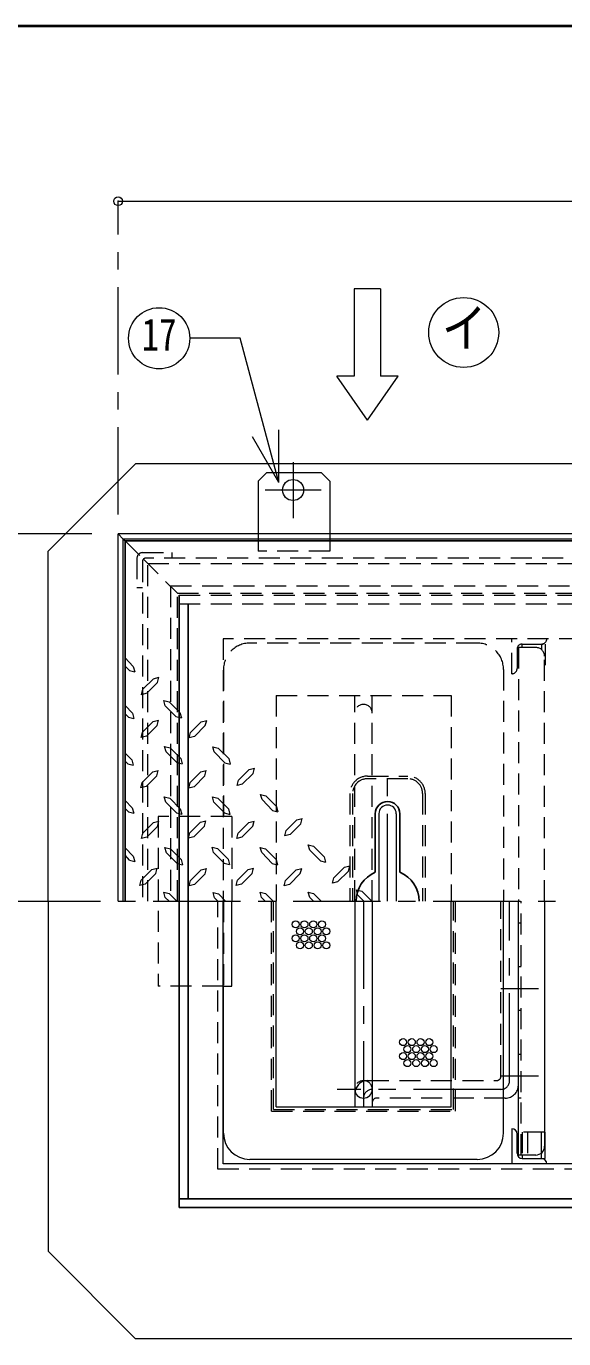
# Model space of a CAD drawing. Units: millimetres at full size, sheet at 1:10; details may follow other scales. Extents: x -2126 to 1924, y -1326 to 1484.
# Drawn here: x -1664 to -1357, y 734 to 1484 of the extents above; entities that cross this region are included whole.
import ezdxf
from ezdxf.enums import TextEntityAlignment as Align

# ---------------------------------------------------------------- set-up
doc = ezdxf.new("R2010")
doc.units = ezdxf.units.MM
doc.header["$LTSCALE"] = 10
doc.header["$PDMODE"] = 32
doc.header["$PDSIZE"] = 5
doc.linetypes.add('CHAIN1', pattern=[8, 5, -1, 1, -1])
doc.linetypes.add('DASHED1', pattern=[1.8, 1.2, -0.6])
doc.layers.add('0-6_補助線', color=4, linetype='Continuous', lineweight=9)
doc.styles.add('ＭＳ ゴシック', font='')
doc.styles.get('ＭＳ ゴシック').set_extended_font_data('MS Gothic')

msp = doc.modelspace()

# ---------------------------------------------------------------- linework, layer by layer
at = {"layer": '0-6_補助線', "color": 1, "lineweight": 40}
msp.add_line((1923.78, 1484.05), (-2126.22, 1484.05), dxfattribs=at)
at = {"layer": '0-6_補助線', "linetype": 'CHAIN1'}
for p, q in [((-1611.22, 1205.05), (-1611.22, 1384.05)), ((-1511.22, 1235.05), (-1511.22, 1203.05)), ((-1495.22, 1219.05), (-1527.22, 1219.05)), ((-1626.22, 1194.05), (-1991.22, 1194.05)), ((-1457.22, 984.05), (-1457.22, 1061.05)), ((-1991.22, 984.05), (-531.22, 984.05)), ((-1470.97, 984.05), (-1470.97, 866.55)), ((-1387.47, 881.55), (-1387.47, 984.05)), ((-1370.97, 934.05), (-1392.47, 934.05)), ((-1370.97, 884.05), (-1392.47, 884.05)), ((-1392.47, 876.55), (-1485.97, 876.55))]:
    msp.add_line(p, q, dxfattribs=at)
at = {"layer": '0-6_補助線'}
for p, q in [((-1611.22, 1384.05), (-891.22, 1384.05)), ((-1651.22, 1184.05), (-1601.22, 1234.05)), ((-901.22, 1234.05), (-1601.22, 1234.05)), ((-1526.22, 1229.05), (-1531.22, 1224.05)), ((-1531.22, 1224.05), (-1531.22, 1194.05)), ((-1526.22, 1229.05), (-1495.22, 1229.05)), ((-1490.22, 1224.05), (-1495.22, 1229.05)), ((-1490.22, 1224.05), (-1490.22, 1194.05)), ((-1608.22, 1191.05), (-1607.22, 1190.05)), ((-1651.22, 984.05), (-1651.22, 1184.05)), ((-1602.54, 1118.27), (-1607.22, 1123.14)), ((-1604.76, 1115.96), (-1607.22, 1118.42)), ((-1602.54, 1118.27), (-1601.67, 1115.19)), ((-1604.76, 1115.96), (-1601.67, 1115.19)), ((-1591.06, 1111.24), (-1597.04, 1105.16)), ((-1591.06, 1111.24), (-1587.98, 1112.1)), ((-1588.75, 1109.02), (-1587.98, 1112.1)), ((-1588.75, 1109.02), (-1594.82, 1102.94)), ((-1603.02, 1091.56), (-1607.22, 1095.93)), ((-1585.09, 1098.8), (-1582, 1097.93)), ((-1584.22, 1095.71), (-1585.09, 1098.8)), ((-1578.14, 1089.64), (-1584.22, 1095.71)), ((-1575.92, 1091.95), (-1582, 1097.93)), ((-1605.24, 1089.25), (-1607.22, 1091.23)), ((-1605.24, 1089.25), (-1602.15, 1088.48)), ((-1603.02, 1091.56), (-1602.15, 1088.48)), ((-1591.16, 1086.74), (-1588.07, 1087.51)), ((-1588.85, 1084.52), (-1588.07, 1087.51)), ((-1578.14, 1089.64), (-1575.06, 1088.86)), ((-1575.92, 1091.95), (-1575.06, 1088.86)), ((-1591.16, 1086.74), (-1597.24, 1080.67)), ((-1563.68, 1086.65), (-1569.75, 1080.57)), ((-1563.68, 1086.65), (-1560.59, 1087.42)), ((-1561.36, 1084.43), (-1560.59, 1087.42)), ((-1603.41, 1064.85), (-1607.22, 1068.66)), ((-1584.6, 1072.47), (-1581.52, 1071.7)), ((-1583.74, 1069.48), (-1584.6, 1072.47)), ((-1577.66, 1063.31), (-1583.74, 1069.48)), ((-1575.44, 1065.62), (-1581.52, 1071.7)), ((-1575.44, 1065.62), (-1574.67, 1062.54)), ((-1557.12, 1072.37), (-1554.04, 1071.6)), ((-1556.25, 1069.39), (-1557.12, 1072.37)), ((-1550.18, 1063.21), (-1556.25, 1069.39)), ((-1547.96, 1065.53), (-1554.04, 1071.6)), ((-1547.96, 1065.53), (-1547.19, 1062.44)), ((-1605.72, 1062.54), (-1607.22, 1064.03)), ((-1605.72, 1062.54), (-1602.64, 1061.77)), ((-1603.41, 1064.85), (-1602.64, 1061.77)), ((-1591.35, 1058.01), (-1597.43, 1051.93)), ((-1591.35, 1058.01), (-1588.27, 1058.78)), ((-1589.04, 1055.79), (-1588.27, 1058.78)), ((-1577.66, 1063.31), (-1574.67, 1062.54)), ((-1563.87, 1057.91), (-1569.95, 1051.84)), ((-1563.87, 1057.91), (-1560.79, 1058.68)), ((-1561.56, 1055.69), (-1560.79, 1058.68)), ((-1550.18, 1063.21), (-1547.19, 1062.44)), ((-1536.39, 1059.36), (-1542.46, 1053.28)), ((-1536.39, 1059.36), (-1533.3, 1060.13)), ((-1534.07, 1057.14), (-1533.3, 1060.13)), ((-1584.8, 1043.74), (-1581.71, 1042.96)), ((-1583.93, 1040.75), (-1584.8, 1043.74)), ((-1575.64, 1036.89), (-1581.71, 1042.96)), ((-1557.31, 1043.64), (-1554.23, 1042.87)), ((-1556.45, 1040.65), (-1557.31, 1043.64)), ((-1548.15, 1036.79), (-1554.23, 1042.87)), ((-1529.83, 1045.09), (-1526.75, 1044.31)), ((-1528.96, 1042.1), (-1529.83, 1045.09)), ((-1520.67, 1038.24), (-1526.75, 1044.31)), ((-1603.12, 1037.47), (-1607.22, 1041.57)), ((-1605.34, 1035.15), (-1607.22, 1037.03)), ((-1605.34, 1035.15), (-1602.25, 1034.38)), ((-1603.12, 1037.47), (-1602.25, 1034.38)), ((-1577.85, 1034.57), (-1583.93, 1040.75)), ((-1575.64, 1036.89), (-1574.86, 1033.8)), ((-1550.37, 1034.48), (-1556.45, 1040.65)), ((-1548.15, 1036.79), (-1547.38, 1033.71)), ((-1522.89, 1035.92), (-1528.96, 1042.1)), ((-1522.89, 1035.92), (-1519.9, 1035.15)), ((-1520.67, 1038.24), (-1519.9, 1035.15)), ((-1590.97, 1028.98), (-1597.04, 1022.91)), ((-1590.97, 1028.98), (-1587.88, 1029.75)), ((-1588.65, 1026.76), (-1587.88, 1029.75)), ((-1577.85, 1034.57), (-1574.86, 1033.8)), ((-1564.06, 1029.17), (-1570.14, 1023.1)), ((-1564.06, 1029.17), (-1560.98, 1029.95)), ((-1561.75, 1026.96), (-1560.98, 1029.95)), ((-1550.37, 1034.48), (-1547.38, 1033.71)), ((-1536.58, 1029.08), (-1542.66, 1023)), ((-1536.58, 1029.08), (-1533.5, 1029.85)), ((-1534.27, 1026.86), (-1533.5, 1029.85)), ((-1509.1, 1030.52), (-1515.17, 1024.45)), ((-1509.1, 1030.52), (-1506.01, 1031.3)), ((-1506.79, 1028.31), (-1506.01, 1031.3)), ((-1602.54, 1009.89), (-1607.22, 1014.57)), ((-1584.41, 1014.71), (-1581.32, 1013.94)), ((-1583.54, 1011.72), (-1584.41, 1014.71)), ((-1575.25, 1007.86), (-1581.32, 1013.94)), ((-1557.51, 1014.9), (-1554.42, 1014.13)), ((-1556.64, 1011.91), (-1557.51, 1014.9)), ((-1548.35, 1008.06), (-1554.42, 1014.13)), ((-1530.02, 1014.81), (-1526.94, 1014.04)), ((-1529.16, 1011.82), (-1530.02, 1014.81)), ((-1520.86, 1007.96), (-1526.94, 1014.04)), ((-1502.54, 1016.25), (-1499.46, 1015.48)), ((-1501.67, 1013.26), (-1502.54, 1016.25)), ((-1495.6, 1007.09), (-1501.67, 1013.26)), ((-1493.38, 1009.41), (-1499.46, 1015.48)), ((-1604.76, 1007.57), (-1607.22, 1010.38)), ((-1604.76, 1007.57), (-1601.67, 1006.8)), ((-1602.54, 1009.89), (-1601.67, 1006.8)), ((-1577.47, 1005.55), (-1583.54, 1011.72)), ((-1577.47, 1005.55), (-1574.48, 1004.78)), ((-1575.25, 1007.86), (-1574.48, 1004.78)), ((-1550.56, 1005.74), (-1556.64, 1011.91)), ((-1550.56, 1005.74), (-1547.57, 1004.97)), ((-1548.35, 1008.06), (-1547.57, 1004.97)), ((-1523.08, 1005.65), (-1529.16, 1011.82)), ((-1523.08, 1005.65), (-1520.09, 1004.87)), ((-1520.86, 1007.96), (-1520.09, 1004.87)), ((-1495.6, 1007.09), (-1492.61, 1006.32)), ((-1493.38, 1009.41), (-1492.61, 1006.32)), ((-1591.93, 1002.17), (-1598.01, 996.1)), ((-1591.93, 1002.17), (-1588.85, 1002.95)), ((-1589.62, 999.96), (-1588.85, 1002.95)), ((-1563.77, 1001.98), (-1569.85, 995.91)), ((-1563.77, 1001.98), (-1560.69, 1002.75)), ((-1561.46, 999.76), (-1560.69, 1002.75)), ((-1536.87, 1002.17), (-1542.95, 996.1)), ((-1536.87, 1002.17), (-1533.79, 1002.95)), ((-1534.56, 999.96), (-1533.79, 1002.95)), ((-1509.39, 1002.08), (-1515.46, 996)), ((-1509.39, 1002.08), (-1506.3, 1002.85)), ((-1507.07, 999.86), (-1506.3, 1002.85)), ((-1481.91, 1003.52), (-1487.98, 997.45)), ((-1481.91, 1003.52), (-1478.82, 1004.3)), ((-1479.59, 1001.31), (-1478.82, 1004.3)), ((-1585.09, 989.25), (-1582, 988.39)), ((-1584.22, 986.17), (-1585.09, 989.25)), ((-1582.1, 984.05), (-1584.22, 986.17)), ((-1577.66, 984.05), (-1582, 988.39)), ((-1556.93, 989.06), (-1553.84, 988.29)), ((-1556.16, 986.07), (-1556.93, 989.06)), ((-1554.13, 984.05), (-1556.16, 986.07)), ((-1549.76, 984.05), (-1553.84, 988.29)), ((-1530.02, 989.25), (-1526.94, 988.39)), ((-1529.25, 986.17), (-1530.02, 989.25)), ((-1527.13, 984.05), (-1529.25, 986.17)), ((-1522.6, 984.05), (-1526.94, 988.39)), ((-1520.97, 866.55), (-1520.97, 984.05)), ((-1502.54, 989.16), (-1499.46, 988.39)), ((-1501.67, 986.17), (-1502.54, 989.16)), ((-1499.55, 984.05), (-1501.67, 986.17)), ((-1495.12, 984.05), (-1499.46, 988.39)), ((-1466.15, 984.05), (-1471.97, 989.74)), ((-1420.97, 866.55), (-1420.97, 984.05)), ((-1390.97, 851.55), (-1390.97, 984.05)), ((-1550.97, 851.55), (-1550.97, 935.55)), ((-1475.97, 876.55), (-1475.97, 866.55)), ((-1465.97, 876.55), (-1465.97, 866.55)), ((-1520.97, 866.55), (-1420.97, 866.55)), ((-1405.97, 836.55), (-1535.97, 836.55)), ((-1380.22, 839.05), (-1380.22, 837.05))]:
    msp.add_line(p, q, dxfattribs=at)
at = {"layer": '0-6_補助線', "color": 7, "lineweight": 18}
for p, q in [((-1461.22, 1334.05), (-1476.22, 1334.05)), ((-1461.22, 1334.05), (-1461.22, 1284.05)), ((-1541.39, 1305.74), (-1570.24, 1305.74)), ((-1519.33, 1223.42), (-1541.39, 1305.74)), ((-1468.72, 1259.05), (-1486.22, 1284.05)), ((-1468.72, 1259.05), (-1451.22, 1284.05)), ((-1451.22, 1284.05), (-1461.22, 1284.05)), ((-1519.33, 1223.42), (-1519.33, 1253.42)), ((-1519.33, 1223.42), (-1534.33, 1249.4)), ((-891.22, 1194.05), (-1611.22, 1194.05)), ((-1611.22, 1194.05), (-1608.22, 1191.05)), ((-1611.22, 984.05), (-1611.22, 1194.05)), ((-894.22, 1191.05), (-1608.22, 1191.05)), ((-1608.22, 984.05), (-1608.22, 1191.05)), ((-1462.22, 1034.05), (-1462.22, 984.05)), ((-1452.22, 1034.05), (-1452.22, 984.05)), ((-1651.22, 984.05), (-1651.22, 784.05)), ((-1546.22, 935.55), (-1546.22, 984.05)), ((-1475.97, 984.05), (-1475.97, 876.55)), ((-1465.97, 984.05), (-1465.97, 876.55)), ((-1382.47, 839.05), (-1382.47, 984.05)), ((-1367.47, 984.05), (-1367.47, 844.05)), ((-1551.22, 935.55), (-1546.22, 935.55)), ((-1386.22, 854.05), (-1386.22, 834.05)), ((-1383.22, 840.05), (-1383.22, 851.05)), ((-1367.47, 852.05), (-1367.09, 852.05)), ((-1367.09, 837.05), (-1367.09, 852.05)), ((-1369.22, 837.05), (-1369.22, 840.25)), ((-1372.47, 839.05), (-1382.47, 839.05)), ((-1380.22, 837.05), (-1367.09, 837.05)), ((-1651.22, 784.05), (-1601.22, 734.05)), ((-901.22, 734.05), (-1601.22, 734.05))]:
    msp.add_line(p, q, dxfattribs=at)
at = {"layer": '0-6_補助線', "linetype": 'DASHED1'}
for p, q in [((-1531.22, 1194.05), (-1531.22, 1184.05)), ((-1490.22, 1194.05), (-1490.22, 1184.05)), ((-1607.22, 1190.05), (-1596.75, 1179.58)), ((-1600.42, 1180.05), (-1600.42, 1163.25)), ((-1597.22, 1183.25), (-1580.42, 1183.25)), ((-1580.42, 1183.25), (-1580.42, 1180.05)), ((-1490.22, 1184.05), (-1531.22, 1184.05)), ((-1594.22, 1177.05), (-908.22, 1177.05)), ((-1594.22, 984.05), (-1594.22, 1177.05)), ((-1600.42, 1163.25), (-1597.22, 1163.25)), ((-921.22, 1164.05), (-1581.22, 1164.05)), ((-1581.22, 1164.05), (-1581.22, 984.05)), ((-1576.22, 1159.05), (-926.22, 1159.05)), ((-1576.22, 1154.05), (-926.22, 1154.05)), ((-951.22, 1134.05), (-1551.22, 1134.05)), ((-1551.22, 1134.05), (-1551.22, 984.05)), ((-1386.22, 1114.05), (-1386.22, 1134.05)), ((-1405.97, 1131.55), (-1535.97, 1131.55)), ((-1383.22, 1128.05), (-1383.22, 1117.05)), ((-1382.47, 1129.05), (-1382.47, 984.05)), ((-1372.47, 1129.05), (-1382.47, 1129.05)), ((-1380.22, 1129.05), (-1380.22, 1131.05)), ((-1369.22, 1131.05), (-1369.22, 1127.85)), ((-1367.47, 984.05), (-1367.47, 1124.05)), ((-1550.97, 1116.55), (-1550.97, 1032.55)), ((-1390.97, 1116.55), (-1390.97, 984.05)), ((-1520.97, 1101.55), (-1520.97, 984.05)), ((-1520.97, 1101.55), (-1420.97, 1101.55)), ((-1475.97, 984.05), (-1475.97, 1101.55)), ((-1465.97, 984.05), (-1465.97, 1101.55)), ((-1420.97, 1101.55), (-1420.97, 984.05)), ((-1546.22, 1032.55), (-1588.22, 1032.55)), ((-1588.22, 1032.55), (-1588.22, 935.55)), ((-1546.22, 1032.55), (-1546.22, 984.05)), ((-1554.22, 831.05), (-1554.22, 984.05)), ((-1550.97, 984.05), (-1550.97, 935.55)), ((-1523.47, 864.05), (-1523.47, 984.05)), ((-1522.47, 865.05), (-1522.47, 984.05)), ((-1419.47, 865.05), (-1419.47, 984.05)), ((-1418.47, 864.05), (-1418.47, 984.05)), ((-1392.47, 884.05), (-1392.47, 984.05)), ((-1380.97, 839.05), (-1380.97, 984.05)), ((-1380.97, 971.55), (-1382.47, 971.55)), ((-1380.97, 946.55), (-1382.47, 946.55)), ((-1551.22, 935.55), (-1588.22, 935.55)), ((-1380.97, 921.55), (-1382.47, 921.55)), ((-1380.97, 896.55), (-1382.47, 896.55)), ((-1468.47, 881.55), (-1394.97, 881.55)), ((-1389.97, 871.55), (-1463.47, 871.55)), ((-1380.97, 871.55), (-1382.47, 871.55)), ((-1523.47, 864.05), (-1418.47, 864.05)), ((-1522.47, 865.05), (-1419.47, 865.05)), ((-1367.47, 852.05), (-1380.22, 852.05)), ((-1380.22, 852.05), (-1380.22, 839.05)), ((-1377.22, 852.05), (-1377.22, 837.05)), ((-1369.22, 840.25), (-1369.22, 852.05)), ((-948.22, 831.05), (-1554.22, 831.05))]:
    msp.add_line(p, q, dxfattribs=at)
at = {"layer": '0-6_補助線', "color": 5, "lineweight": 25}
for p, q in [((-1607.22, 1190.05), (-895.22, 1190.05)), ((-1607.22, 984.05), (-1607.22, 1190.05)), ((-1576.22, 984.05), (-1576.22, 1159.05)), ((-1571.22, 984.05), (-1571.22, 1154.05)), ((-1464.22, 1034.05), (-1464.22, 1000.63)), ((-1450.22, 1034.05), (-1450.22, 1000.63)), ((-1576.22, 984.05), (-1576.22, 809.05)), ((-1571.22, 984.05), (-1571.22, 814.05)), ((-1576.22, 814.05), (-926.22, 814.05)), ((-1576.22, 809.05), (-926.22, 809.05))]:
    msp.add_line(p, q, dxfattribs=at)
at = {"layer": '0-6_補助線', "color": 7, "linetype": 'DASHED1', "lineweight": 18}
for p, q in [((-1597.22, 1178.45), (-1597.22, 984.05)), ((-1596.75, 1179.58), (-1577.22, 1160.05)), ((-906.82, 1180.05), (-1595.62, 1180.05)), ((-1577.22, 1160.05), (-925.22, 1160.05)), ((-1577.22, 984.05), (-1577.22, 1160.05)), ((-1468.72, 1055.55), (-1445.72, 1055.55)), ((-1445.72, 1054.05), (-1468.72, 1054.05)), ((-1478.72, 1045.55), (-1478.72, 984.05)), ((-1477.22, 1045.55), (-1477.22, 984.05)), ((-1437.22, 1045.55), (-1437.22, 984.05)), ((-1435.72, 1045.55), (-1435.72, 984.05))]:
    msp.add_line(p, q, dxfattribs=at)
at = {"layer": '0-6_補助線', "color": 7, "lineweight": 18}
for points in [[(-1476.22, 1334.05), (-1476.22, 1284.05), (-1486.22, 1284.05)], [(-951.22, 834.05), (-1551.22, 834.05), (-1551.22, 984.05)]]:
    msp.add_lwpolyline(points, dxfattribs=at)
at = {"layer": '0-6_補助線', "linetype": 'DASHED1'}
msp.add_lwpolyline([(-1380.22, 1131.05), (-1367.09, 1131.05), (-1367.09, 1116.05)], dxfattribs=at)
at = {"layer": '0-6_補助線'}
for points in [[(-1594.82, 1102.94), (-1597.91, 1102.07), (-1597.04, 1105.16)], [(-1588.85, 1084.52), (-1595.02, 1078.35), (-1598.01, 1077.58), (-1597.24, 1080.67)], [(-1561.36, 1084.43), (-1567.54, 1078.26), (-1570.52, 1077.49), (-1569.75, 1080.57)], [(-1589.04, 1055.79), (-1595.21, 1049.62), (-1598.2, 1048.85), (-1597.43, 1051.93)], [(-1561.56, 1055.69), (-1567.73, 1049.52), (-1570.72, 1048.75), (-1569.95, 1051.84)], [(-1534.07, 1057.14), (-1540.25, 1050.97), (-1543.24, 1050.2), (-1542.46, 1053.28)], [(-1506.79, 1028.31), (-1512.96, 1022.14), (-1515.95, 1021.36), (-1515.17, 1024.45)], [(-1588.65, 1026.76), (-1594.82, 1020.59), (-1597.81, 1019.82), (-1597.04, 1022.91)], [(-1561.75, 1026.96), (-1567.92, 1020.79), (-1570.91, 1020.01), (-1570.14, 1023.1)], [(-1534.27, 1026.86), (-1540.44, 1020.69), (-1543.43, 1019.92), (-1542.66, 1023)], [(-1589.62, 999.96), (-1595.79, 993.79), (-1598.78, 993.01), (-1598.01, 996.1)], [(-1561.46, 999.76), (-1567.63, 993.59), (-1570.62, 992.82), (-1569.85, 995.91)], [(-1534.56, 999.96), (-1540.73, 993.79), (-1543.72, 993.01), (-1542.95, 996.1)], [(-1507.07, 999.86), (-1513.25, 993.69), (-1516.24, 992.92), (-1515.46, 996)], [(-1479.59, 1001.31), (-1485.76, 995.14), (-1488.75, 994.36), (-1487.98, 997.45)], [(-1470.72, 984.05), (-1474.19, 987.52), (-1475.06, 990.6), (-1471.97, 989.74)]]:
    msp.add_lwpolyline(points, dxfattribs=at)
at = {"layer": '0-6_補助線', "color": 7, "lineweight": 18}
for centre, radius in [((-1413.72, 1309.05), 20), ((-1587.74, 1305.74), 17.5)]:
    msp.add_circle(centre, radius, dxfattribs=at)
at = {"layer": '0-6_補助線'}
for centre, radius in [((-1511.22, 1219.05), 6), ((-1509.72, 970.85), 2), ((-1507.22, 966.85), 2), ((-1504.72, 970.85), 2), ((-1502.22, 966.85), 2), ((-1499.72, 970.85), 2), ((-1497.22, 966.85), 2), ((-1494.72, 970.85), 2), ((-1492.22, 966.85), 2), ((-1509.72, 962.85), 2), ((-1507.22, 958.85), 2), ((-1504.72, 962.85), 2), ((-1502.22, 958.85), 2), ((-1499.72, 962.85), 2), ((-1497.22, 958.85), 2), ((-1494.72, 962.85), 2), ((-1492.22, 958.85), 2), ((-1448.38, 903.53), 2), ((-1445.88, 899.53), 2), ((-1443.38, 903.53), 2), ((-1440.88, 899.53), 2), ((-1438.38, 903.53), 2), ((-1435.88, 899.53), 2), ((-1433.38, 903.53), 2), ((-1430.88, 899.53), 2), ((-1448.38, 895.53), 2), ((-1445.88, 891.53), 2), ((-1443.38, 895.53), 2), ((-1440.88, 891.53), 2), ((-1438.38, 895.53), 2), ((-1435.88, 891.53), 2), ((-1433.38, 895.53), 2), ((-1430.88, 891.53), 2)]:
    msp.add_circle(centre, radius, dxfattribs=at)
at = {"layer": '0-6_補助線', "linetype": 'DASHED1'}
for centre, radius, start, end in [((-1597.22, 1180.05), 3.2, 90, 180), ((-1369.22, 1134.05), 3, 270, 0), ((-1535.97, 1116.55), 15, 90, 180), ((-1405.97, 1116.55), 15, 0, 90), ((-1380.22, 1128.05), 3, 90, 180), ((-1372.47, 1124.05), 5, 0, 90), ((-1386.22, 1117.05), 3, 270, 0), ((-1470.97, 1091.55), 5, 0, 180), ((-1470.97, 876.55), 5, 0, 180), ((-1468.47, 874.05), 7.5, 90, 180), ((-1394.97, 884.05), 2.5, 270, 0), ((-1389.97, 879.05), 7.5, 270, 0), ((-1463.47, 869.05), 2.5, 90, 180)]:
    msp.add_arc(centre, radius, start, end, dxfattribs=at)
at = {"layer": '0-6_補助線', "color": 7, "linetype": 'DASHED1', "lineweight": 18}
for centre, radius, start, end in [((-1595.62, 1178.45), 1.6, 90, 180), ((-1468.72, 1045.55), 10, 90, 180), ((-1468.72, 1045.55), 8.5, 90, 180), ((-1445.72, 1045.55), 10, 0, 90), ((-1445.72, 1045.55), 8.5, 0, 90)]:
    msp.add_arc(centre, radius, start, end, dxfattribs=at)
at = {"layer": '0-6_補助線', "color": 5, "lineweight": 25}
for centre, radius, start, end in [((-1457.22, 1034.05), 7, 0, 180), ((-1457.22, 984.05), 18, 112.88538, 180), ((-1457.22, 984.05), 18, 0, 67.11462)]:
    msp.add_arc(centre, radius, start, end, dxfattribs=at)
at = {"layer": '0-6_補助線', "color": 7, "lineweight": 18}
for centre, radius, start, end in [((-1457.22, 1034.05), 5, 0, 180), ((-1470.97, 876.55), 5, 180, 0), ((-1386.22, 851.05), 3, 0, 90), ((-1380.22, 840.05), 3, 180, 270), ((-1372.47, 844.05), 5, 270, 0), ((-1369.22, 834.05), 3, 0, 90)]:
    msp.add_arc(centre, radius, start, end, dxfattribs=at)
at = {"layer": '0-6_補助線', "linetype": 'CHAIN1'}
for centre, start, end in [((-1392.47, 881.55), 270, 0), ((-1465.97, 871.55), 90, 180)]:
    msp.add_arc(centre, 5, start, end, dxfattribs=at)
at = {"layer": '0-6_補助線'}
for centre, start, end in [((-1535.97, 851.55), 180, 270), ((-1405.97, 851.55), 270, 0)]:
    msp.add_arc(centre, 15, start, end, dxfattribs=at)
at = {"layer": '0-6_補助線', "color": 1}
msp.add_point((-1611.22, 1384.05), dxfattribs=at)

# ---------------------------------------------------------------- texts
at = {"layer": '0-6_補助線', "color": 7, "style": 'ＭＳ ゴシック'}
for s, height, width, p in [('イ', 21.99, 0.85, (-1426.22, 1294.05)), ('17', 18.33, 0.8, (-1597.74, 1293.24))]:
    msp.add_text(s, height=height, dxfattribs=dict(at, width=width)).set_placement(p, align=Align.BOTTOM_LEFT)

doc.saveas('drawing.dxf')
